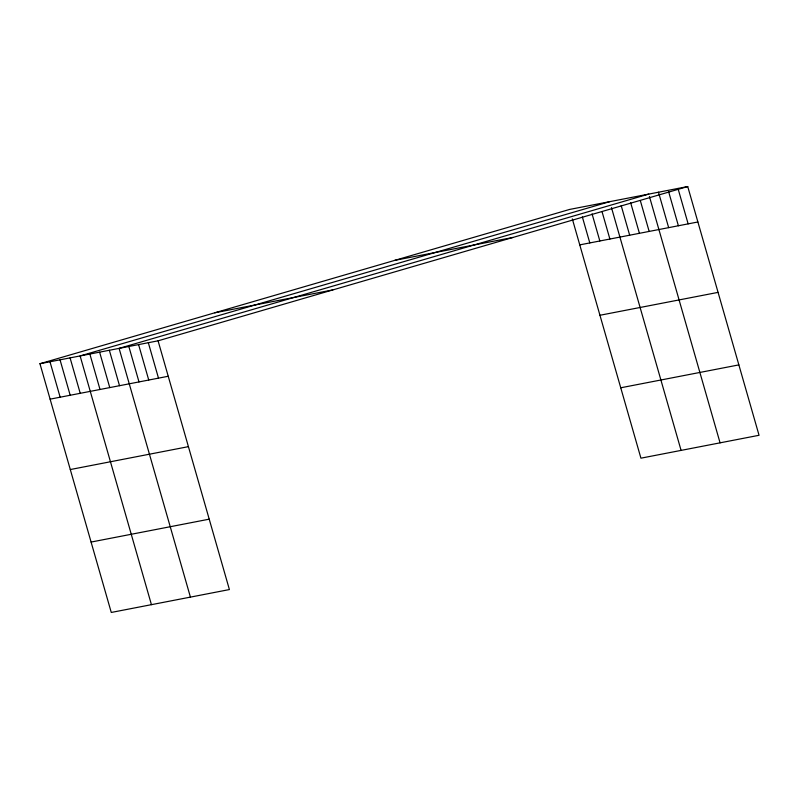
<?xml version="1.0" encoding="UTF-8"?>
<svg xmlns="http://www.w3.org/2000/svg" width="799" height="799" viewBox="0 0 799 799"><rect width="100%" height="100%" fill="white"/><g stroke="black" fill="none" stroke-linecap="round" stroke-linejoin="round"><path stroke-width="1.2" d="M39.95 363.715L158.072 340.823L229.403 589.562L111.271 612.453L39.95 363.715L569.597 209.438L687.729 186.547L759.05 435.285L640.928 458.177L572.314 218.886M609.767 201.658L80.11 355.935L151.44 604.673M648.748 194.097L119.091 348.374L190.422 597.113M158.072 340.823L687.729 186.547M394.816 260.344L512.938 237.453M214.731 312.799L332.863 289.907M579.764 244.874L697.887 221.982M50.107 399.15L168.229 376.259M599.949 315.265L718.071 292.374M70.292 469.542L188.414 446.651M620.743 387.785L738.865 364.893M91.086 542.062L209.218 519.17M677.981 188.434L688.139 223.87M668.573 191.5L678.391 225.757M658.486 192.209L668.653 227.645M649.417 196.464L720.069 442.836M640.359 200.709L649.158 231.42M630.611 202.596L639.41 233.308M621.203 205.673L629.672 235.196M611.455 207.56L681.088 450.396M602.096 211.865L609.887 239.031M592.049 213.812L599.839 240.978M582.351 216.938L589.802 242.926M148.324 342.711L158.492 378.147M138.587 344.599L148.744 380.034M128.839 346.486L138.996 381.922M109.343 350.262L119.51 385.697M99.605 352.149L109.763 387.585M89.858 354.047L100.015 389.473M70.072 357.872L80.23 393.308M60.035 359.82L70.192 395.255M49.987 361.767L60.155 397.203"/></g></svg>
